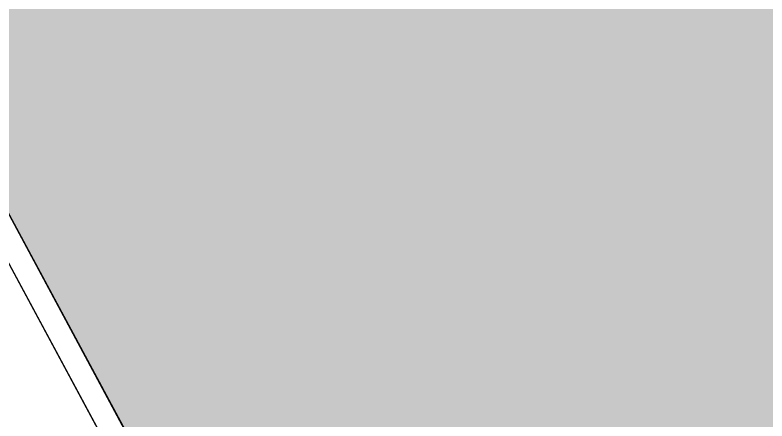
# Model space of a CAD drawing. Header units: inches. Extents: x 69213732 to 69221603, y 27657838 to 27667119.
# Drawn here: x 69218576.6 to 69218744.4, y 27663915.8 to 27664006.3 of the extents above; entities that cross this region are included whole.
import ezdxf

# ---------------------------------------------------------------- set-up
doc = ezdxf.new("R2010")
doc.units = ezdxf.units.IN
doc.header["$LTSCALE"] = 100
doc.header["$MEASUREMENT"] = 0
for name, color, linetype in [('A-WALL', 5, 'CONTINUOUS'), ('AREA-ASSIGN', 7, 'CONTINUOUS'), ('AREA-GROSS', 1, 'CONTINUOUS'), ('Rooms-Category-Color', 7, 'CONTINUOUS'), ('Rooms-College-Color', 7, 'CONTINUOUS'), ('Rooms-Department-Color', 7, 'CONTINUOUS'), ('Rooms-Division-Color', 7, 'CONTINUOUS')]:
    doc.layers.add(name, color=color, linetype=linetype)

msp = doc.modelspace()

# ---------------------------------------------------------------- hatches: boundary and pattern name
at = {"layer": 'Rooms-Category-Color', "true_color": 0xffe090}
h = msp.add_hatch(color=41, dxfattribs=at)
edge = h.paths.add_edge_path()
edge.add_line((69218414.35, 27664260.7), (69218645.45, 27663831.31))
edge.add_line((69218645.45, 27663831.31), (69218968.64, 27664005.26))
edge.add_arc((69218883.33, 27664163.76), 180, 298.2896, 388.2896)
edge.add_line((69219041.83, 27664249.07), (69218686.11, 27664911.58))
edge.add_line((69218686.11, 27664911.58), (69218414.35, 27664260.7))
at = {"layer": 'Rooms-College-Color', "true_color": 0xadadad}
h = msp.add_hatch(color=253, dxfattribs=at)
edge = h.paths.add_edge_path()
edge.add_line((69218414.35, 27664260.7), (69218645.45, 27663831.31))
edge.add_line((69218645.45, 27663831.31), (69218968.64, 27664005.26))
edge.add_arc((69218883.33, 27664163.76), 180, 298.2896, 388.2896)
edge.add_line((69219041.83, 27664249.07), (69218686.11, 27664911.58))
edge.add_line((69218686.11, 27664911.58), (69218414.35, 27664260.7))
at = {"layer": 'Rooms-Department-Color', "true_color": 0x604aed}
h = msp.add_hatch(color=173, dxfattribs=at)
edge = h.paths.add_edge_path()
edge.add_line((69218414.35, 27664260.7), (69218645.45, 27663831.31))
edge.add_line((69218645.45, 27663831.31), (69218968.64, 27664005.26))
edge.add_arc((69218883.33, 27664163.76), 180, 298.2896, 388.2896)
edge.add_line((69219041.83, 27664249.07), (69218686.11, 27664911.58))
edge.add_line((69218686.11, 27664911.58), (69218414.35, 27664260.7))
at = {"layer": 'Rooms-Division-Color', "true_color": 0x604aed}
h = msp.add_hatch(color=173, dxfattribs=at)
edge = h.paths.add_edge_path()
edge.add_line((69218414.35, 27664260.7), (69218645.45, 27663831.31))
edge.add_line((69218645.45, 27663831.31), (69218968.64, 27664005.26))
edge.add_arc((69218883.33, 27664163.76), 180, 298.2896, 388.2896)
edge.add_line((69219041.83, 27664249.07), (69218686.11, 27664911.58))
edge.add_line((69218686.11, 27664911.58), (69218414.35, 27664260.7))

# ---------------------------------------------------------------- linework, layer by layer
at = {"layer": 'A-WALL'}
for p, q in [((69218645.62, 27663830.98), (69218414.35, 27664260.7)), ((69218409.72, 27664258.21), (69218641, 27663828.49))]:
    msp.add_line(p, q, dxfattribs=at)
at = {"layer": 'AREA-ASSIGN'}
msp.add_lwpolyline([(69218414.35, 27664260.7), (69218645.45, 27663831.31), (69218968.64, 27664005.26, 0.414214), (69219041.83, 27664249.07), (69218686.11, 27664911.58)], format="xyb", close=True, dxfattribs=at)
at = {"layer": 'AREA-GROSS'}
msp.add_lwpolyline([(69218080.82, 27664187.8), (69218412.03, 27664253.92), (69218639.05, 27663832.13), (69218455.46, 27663733.32), (69218530.69, 27663593.53), (69219334.67, 27664026.23), (69219167.38, 27664337.05), (69219168.92, 27664337.88), (69219167.86, 27664339.86), (69219172.48, 27664342.35), (69219148.19, 27664387.48), (69219118.67, 27664371.59), (69218971.98, 27664644.14), (69219001.5, 27664660.03), (69218979.35, 27664701.18), (69218974.73, 27664698.69), (69218973.66, 27664700.67), (69218972.12, 27664699.84), (69218826.15, 27664971.05), (69218858.51, 27664988.47), (69218663.25, 27665351.26)], dxfattribs=at)

doc.saveas('drawing.dxf')
